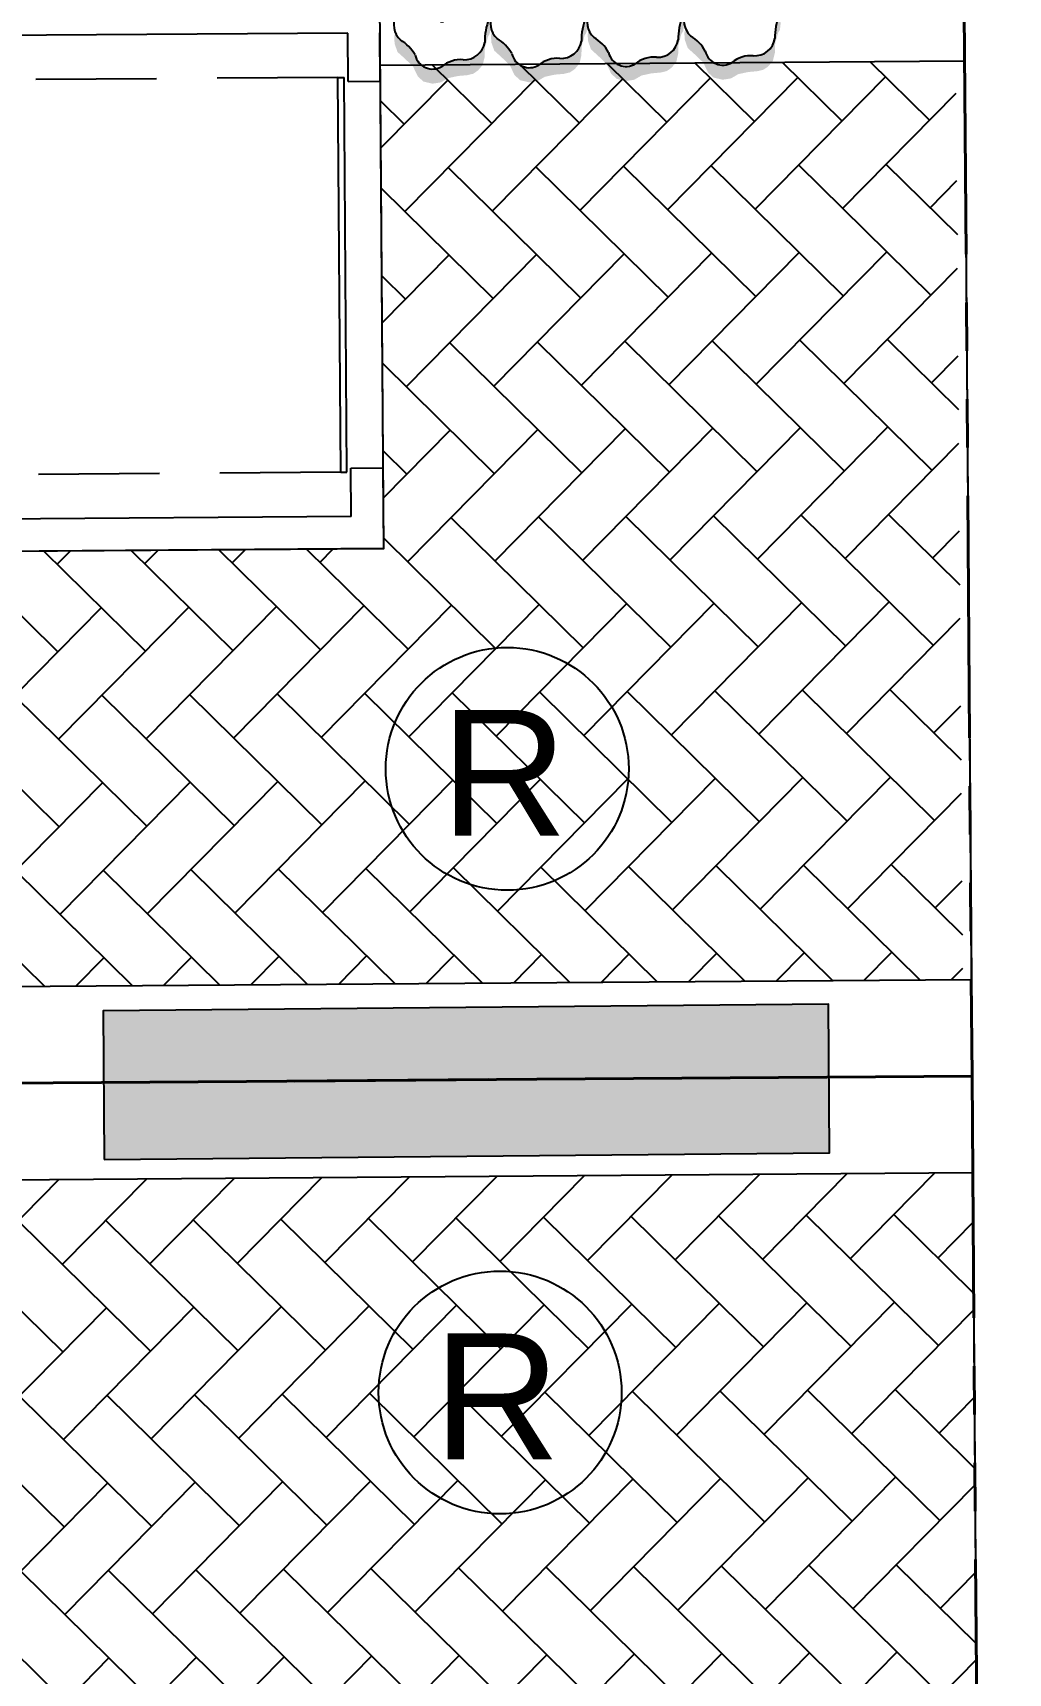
# Model space of a CAD drawing. Header units: feet. Extents: x 919634 to 928945, y 707022 to 708026.
# Drawn here: x 920189.59 to 920209.75, y 707524.41 to 707558.34 of the extents above; entities that cross this region are included whole.
import ezdxf
from ezdxf.enums import TextEntityAlignment as Align

# ---------------------------------------------------------------- set-up
doc = ezdxf.new("R2010")
doc.units = ezdxf.units.FT
doc.header["$LTSCALE"] = 20
doc.header["$MEASUREMENT"] = 0
doc.linetypes.add('Site Plan$0$HIDDEN2', pattern=[0.1875, 0.125, -0.0625])
doc.linetypes.add('Site Plan$0$PHANTOM2', pattern=[1.25, 0.625, -0.125, 0.125, -0.125, 0.125, -0.125])
for name, color, linetype in [('-u-site-xref', 7, 'Continuous'), ('Site Plan$0$-u-site-bldg_interior', 252, 'Continuous'), ('Site Plan$0$SP-BLDG-ROOF ABOVE', 4, 'Site Plan$0$HIDDEN2'), ('Site Plan$0$SP-LOT PAVERS', 254, 'Continuous'), ('Site Plan$0$SP-PARKING DESIGNATION', 254, 'Continuous'), ('x-RL TH7-LP Block$0$LK-SHRB-035M', 253, 'Continuous'), ('x-RL TH7-LP Block$0$LK-SHRB-TRNK', 253, 'Continuous'), ('x-RL TH7-LP Block$0$LP-PATT-SHAR', 253, 'Continuous'), ('x-RL TH7-LP Block$0$LP-SHAR-BRDR-CONT', 253, 'Continuous'), ('x-RL TH7-LP Block$0$LP-SHRB', 253, 'Continuous')]:
    doc.layers.add(name, color=color, linetype=linetype)
for name, color, linetype, lineweight in [('Site Plan$0$SP-CURB', 3, 'Continuous', 25), ('Site Plan$0$SP-LOT LINES', 252, 'Site Plan$0$PHANTOM2', 40), ('Site Plan$0$SP-SIDEWALK', 2, 'Continuous', 25), ('SP-BUILDING-FOOTPRINT', 1, 'Continuous', 25)]:
    doc.layers.add(name, color=color, linetype=linetype, lineweight=lineweight)
doc.layers.add('x-RL TH7-LP Block$0$LK-SHRB-SHAD', color=253, linetype='Continuous', plot=False)
doc.layers.get('-u-site-xref').off()
doc.styles.add('Site Plan$0$ARIAL', font='arial.ttf')

# ---------------------------------------------------------------- blocks, each defined once
blk = doc.blocks.new('Site Plan')
at = {"layer": 'Site Plan$0$SP-LOT PAVERS'}
h = blk.add_hatch(dxfattribs=at)
h.set_pattern_fill('AR-HBONE', color=256, scale=0.32, angle=-89.58178215)
h.paths.add_polyline_path([(920176.75, 707547.527), (920196.843, 707547.673), (920196.77, 707557.673), (920208.676, 707557.76), (920208.815, 707538.76), (920188.992, 707538.616), (920188.954, 707543.616), (920181.952, 707543.565), (920182.001, 707536.898), (920176.828, 707536.86)])
h = blk.add_hatch(dxfattribs=at)
h.set_pattern_fill('AR-HBONE', color=256, scale=0.32, angle=-89.58178215)
h.paths.add_polyline_path([(920189.021, 707534.619), (920209.021, 707534.765), (920209.159, 707515.763), (920189.199, 707515.617), (920189.126, 707525.617), (920168.877, 707525.469), (920168.799, 707536.135), (920174.161, 707536.174), (920174.21, 707529.508), (920189.058, 707529.616)])
at = {"layer": 'Site Plan$0$-u-site-bldg_interior'}
for p, q in [((920196.098, 707558.335), (920137.183, 707557.905)), ((920196.106, 707557.335), (920196.098, 707558.335)), ((920196.772, 707557.34), (920196.765, 707558.34)), ((920195.897, 707557.417), (920196.022, 707557.418)), ((920195.956, 707549.25), (920195.897, 707557.417)), ((920196.081, 707549.251), (920196.022, 707557.418)), ((920196.106, 707557.335), (920196.772, 707557.34)), ((920195.956, 707549.25), (920196.081, 707549.251)), ((920196.164, 707549.335), (920196.831, 707549.34)), ((920196.171, 707548.335), (920196.164, 707549.335)), ((920196.843, 707547.673), (920196.831, 707549.34)), ((920196.171, 707548.335), (920180.195, 707548.219)), ((920196.843, 707547.673), (920180.2, 707547.552))]:
    blk.add_line(p, q, dxfattribs=at)
at = {"layer": 'Site Plan$0$SP-BLDG-ROOF ABOVE'}
for p, q in [((920195.897, 707557.417), (920188.897, 707557.366)), ((920195.956, 707549.25), (920188.956, 707549.199))]:
    blk.add_line(p, q, dxfattribs=at)
at = {"layer": 'Site Plan$0$SP-CURB'}
blk.add_line((920208.682, 707581.104), (920209.754, 707434.356), dxfattribs=at)
at = {"layer": 'Site Plan$0$SP-LOT LINES', "ltscale": 0.4}
for p, q in [((920208.846, 707558.761), (920209.006, 707536.762)), ((920209.006, 707536.762), (920115.009, 707536.076)), ((920115.009, 707536.076), (920209.006, 707536.762)), ((920209.006, 707536.762), (920209.167, 707514.763))]:
    blk.add_line(p, q, dxfattribs=at)
at = {"layer": 'Site Plan$0$SP-PARKING DESIGNATION'}
for centre in [(920199.397, 707543.116), (920199.248, 707530.218)]:
    blk.add_circle(centre, 2.511, dxfattribs=at)
at = {"layer": 'Site Plan$0$SP-SIDEWALK'}
for p, q in [((920196.843, 707547.676), (920196.769, 707557.838)), ((920196.77, 707557.673), (920208.853, 707557.761)), ((920208.853, 707557.761), (920208.992, 707538.762)), ((920188.992, 707538.616), (920208.992, 707538.762)), ((920189.021, 707534.619), (920209.021, 707534.765)), ((920209.021, 707534.765), (920209.159, 707515.763))]:
    blk.add_line(p, q, dxfattribs=at)
at = {"layer": 'Site Plan$0$SP-PARKING DESIGNATION', "style": 'Site Plan$0$ARIAL'}
for p in [(920199.329, 707541.737, 0), (920199.18, 707528.839, 0)]:
    blk.add_text('R', height=2.6, dxfattribs=at).set_placement(p, align=Align.CENTER)
blk = doc.blocks.new('x-RL TH7-LP Block$0$SHRUB-LRG-003')
at = {"layer": 'x-RL TH7-LP Block$0$LK-SHRB-SHAD'}
blk.add_hatch(color=256, dxfattribs=at).paths.add_polyline_path([(0.582, 0.329), (0.547, 0.38), (0.489, 0.43), (0.401, 0.452), (0.321, 0.454), (0.286, 0.459), (0.256, 0.469), (0.249, 0.472), (0.189, 0.487), (0.159, 0.507), (0.119, 0.512), (0.102, 0.514), (0.072, 0.514), (0.007, 0.502), (0.083, 0.473, 0.064865), (0.248, 0.453, -0.006063), (0.253, 0.452), (0.256, 0.452), (0.259, 0.451, -0.129877), (0.359, 0.401), (0.368, 0.395), (0.413, 0.343), (0.418, 0.317, -0.111102), (0.432, 0.222, 0.003609), (0.432, 0.217), (0.442, 0.112, 0.012019), (0.446, 0.097), (0.483, 0.029), (0.497, 0.001, 0.007064), (0.503, -0.006, -0.048801), (0.518, -0.04), (0.525, -0.053), (0.525, -0.065, -0.097938), (0.525, -0.14), (0.525, -0.158), (0.516, -0.172, -0.107658), (0.471, -0.24), (0.458, -0.26), (0.371, -0.292), (0.269, -0.367), (0.214, -0.451), (0.144, -0.501), (0.186, -0.511), (0.259, -0.506), (0.345, -0.476), (0.411, -0.404), (0.5, -0.312), (0.607, -0.262), (0.662, -0.202), (0.685, -0.106), (0.672, -0.018), (0.627, 0.061), (0.605, 0.166), (0.597, 0.263)])
at = {"layer": 'x-RL TH7-LP Block$0$LK-SHRB-035M'}
for centre, radius, start, end in [((-0.487, 0.427), 0.191, 291.9961, 339.2866), ((-0.084, 0.274), 0.241, 69.6603, 159.1137), ((0.242, 1.096), 0.643, 247.9485, 270.591), ((0.214, 0.237), 0.219, 356.1089, 80.9259), ((-0.344, 0.086), 0.18, 113.509, 209.6004), ((0.747, 0.194), 0.316, 175.0254, 219.3558), ((-0.658, -0.144), 0.211, 348.5774, 41.8886), ((0.337, -0.102), 0.192, 283.2701, 30.1865), ((-0.265, -0.22), 0.189, 169.6437, 258.5101), ((0.586, -0.664), 0.429, 119.013, 149.3179), ((-0.277, -0.749), 0.345, 48.5313, 94.3414), ((0.054, -0.29), 0.225, 242.861, 316.3019)]:
    blk.add_arc(centre, radius, start, end, dxfattribs=at)
at = {"layer": 'x-RL TH7-LP Block$0$LK-SHRB-TRNK', "const_width": 0.0375}
blk.add_lwpolyline([(-0.019, 0, 1), (0.019, 0, 1)], format="xyb", close=True, dxfattribs=at)
blk = doc.blocks.new('x-RL TH7-LP Block', base_point=(1241.699, 168.171))
at = {"layer": 'x-RL TH7-LP Block$0$LP-PATT-SHAR'}
h = blk.add_hatch(dxfattribs=at)
h.set_pattern_fill('LAFX-C305-WIGGLENET', color=256, scale=0.45, pattern_type=2)
h.set_pattern_definition([(0.15127, (1289.032244, 244.504533), (-4.544674689, 0.002246569), [0.045423, -1449.713102]), (0.16528, (1289.032244, 243.604533), (-4.544674691, 0.002242502), [0.045306, -1345.18624]), (0.16643, (1289.032244, 245.404533), (-4.544674685, 0.002255156), [0.044993, -1336.097256]), (0.4002, (1289.032244, 246.304353), (-4.54467473, 0.00216747), [0.0451, -608.95834]), (1.2611, (1289.03224, 247.2485), (-4.54467515, 0.000938), [0.04533, -204.51554]), (2.67865, (1285.65679, 243.63621), (-99.98159194, -4.57199724), [0.22624, -195.40602]), (2.67865, (1285.65648, 245.43621), (-99.9815919, -4.5719972), [0.22624, -195.40602]), (2.7831, (1285.88287, 244.46052), (-95.4389221, -4.52867516), [0.22634, -186.32687]), (2.7831, (1285.88256, 246.26052), (-95.4389221, -4.5286752), [0.22634, -186.32687]), (2.7831, (1285.88278, 242.66101), (-95.43892206, -4.52867516), [0.22634, -186.32687]), (2.82173, (1288.35675, 242.73808), (-186.33066624, -9.1094306), [0.22639, -277.3338]), (2.82173, (1288.35684, 244.53761), (-186.33066624, -9.1094306), [0.22639, -277.3338]), (2.8217, (1288.356524, 246.33761), (-186.33066624, -9.1094306), [0.22639, -277.3338]), (2.8386, (1287.45634, 245.43792), (-4.544675, 0.0018657), [0.2264, -90.78062]), (2.8386, (1287.45666, 243.63792), (-4.544675, 0.0018657), [0.2264, -90.78062]), (2.8406, (1286.78278, 243.55953), (-4.544675, 0.0017098), [0.2264, -90.78064]), (2.8406, (1286.78247, 245.35953), (-4.544675, 0.0017098), [0.2264, -90.78064]), (2.842, (1284.75684, 244.53828), (-4.544675, 0.001598), [0.22637, -90.78066]), (2.842, (1284.75652, 246.33828), (-4.544675, 0.001598), [0.22637, -90.78066]), (2.842, (1284.75675, 242.73874), (-4.544675, 0.001598), [0.22637, -90.78066]), (2.8426, (1287.68278, 242.65985), (-4.544675, 0.0015514), [0.2264, -90.78062]), (2.8426, (1287.68292, 244.4594), (-4.544675, 0.0015514), [0.2264, -90.78062]), (2.8426, (1287.68256, 246.2594), (-4.544675, 0.0015514), [0.2264, -90.78062]), (2.8449, (1284.98283, 243.55967), (-4.544675, 0.00137), [0.22637, -90.78066]), (2.8449, (1284.9825, 245.35967), (-4.544675, 0.00137), [0.22637, -90.78066]), (2.8476, (1286.55675, 244.53815), (-4.544675, 0.0011526), [0.2264, -90.78063]), (2.8476, (1286.55643, 246.33815), (-4.544675, 0.0011526), [0.2264, -90.78063]), (2.8476, (1286.55666, 242.7386), (-4.544675, 0.0011526), [0.2264, -90.78063]), (2.848, (1288.58283, 243.55917), (-4.544675, 0.0011286), [0.22642, -90.78061]), (2.848, (1288.58251, 245.35917), (-4.544675, 0.0011286), [0.22642, -90.78061]), (8.04943, (1285.432784, 243.604533), (-322.65377473, -45.57165474), [0.22624, -357.76551]), (8.04943, (1285.43247, 245.404533), (-322.65377473, -45.57165474), [0.22624, -357.76551]), (8.3627, (1286.10895, 244.47155), (-31.8129195, -4.542934), [0.22634, -155.95423]), (8.3627, (1286.10886, 242.672), (-31.8129195, -4.542934), [0.22634, -155.95423]), (8.3627, (1286.10864, 246.27155), (-31.8129195, -4.542934), [0.22634, -155.95423]), (8.47866, (1288.13283, 242.7047), (-122.7036183, -18.1947684), [0.22639, -215.72898]), (8.47866, (1288.13292, 244.50422), (-122.7036183, -18.1947684), [0.22639, -215.72898]), (8.4787, (1288.1326, 246.30422), (-122.7036183, -18.1947684), [0.22639, -215.72898]), (8.5294, (1287.23278, 243.60435), (-31.812779, -4.5439182), [0.2264, -91.68379]), (8.5294, (1287.23247, 245.40435), (-31.812779, -4.5439182), [0.2264, -91.68379]), (8.5353, (1287.00886, 243.57074), (-31.812311, -4.5471928), [0.2264, -91.6838]), (8.5353, (1287.00855, 245.37074), (-31.812311, -4.5471928), [0.2264, -91.6838]), (8.5395, (1284.53289, 242.70512), (-31.811976, -4.5495368), [0.22635, -91.68383]), (8.5395, (1284.53298, 244.50485), (-31.811976, -4.5495368), [0.22635, -91.68383]), (8.5395, (1284.53267, 246.30485), (-31.811976, -4.5495368), [0.22635, -91.68383]), (8.5413, (1287.90904, 244.4706), (-31.8118354, -4.5505196), [0.2264, -91.68379]), (8.5413, (1287.90895, 242.67108), (-31.8118354, -4.5505196), [0.2264, -91.68379]), (8.5413, (1287.90873, 246.2706), (-31.8118354, -4.5505196), [0.2264, -91.68379]), (8.5481, (1285.2089, 243.57092), (-31.81129, -4.5543307), [0.22637, -91.68382]), (8.5481, (1285.2086, 245.37092), (-31.81129, -4.5543307), [0.22637, -91.68382]), (8.5564, (1286.33256, 246.30444), (-31.8106363, -4.558894), [0.2264, -91.6838]), (8.5564, (1286.33278, 242.70492), (-31.8106363, -4.558894), [0.2264, -91.6838]), (8.5564, (1286.33287, 244.50444), (-31.8106363, -4.558894), [0.2264, -91.6838]), (8.5573, (1288.809, 243.57042), (-31.8105644, -4.559396), [0.22642, -91.68378]), (8.5573, (1288.80868, 245.37042), (-31.8105644, -4.559396), [0.22642, -91.68378]), (81.43896, (1289.032244, 242.70413), (13.5970554, 90.891218), [0.22651, -243.34928]), (81.43896, (1285.432244, 242.70413), (13.5970554, 90.891218), [0.22651, -243.34928]), (81.43896, (1287.232244, 242.70413), (13.5970554, 90.891218), [0.22651, -243.34928]), (81.4478, (1288.13224, 245.40444), (4.5561628, 31.8083446), [0.22636, -91.67627]), (81.4478, (1286.33224, 245.40444), (4.5561628, 31.8083446), [0.22636, -91.67627]), (81.469, (1287.23224, 244.50453), (4.5444463, 31.8100206), [0.2264, -91.67624]), (81.469, (1285.43224, 244.50453), (4.5444463, 31.8100206), [0.2264, -91.67624]), (81.469, (1289.03224, 244.50453), (4.5444463, 31.8100206), [0.2264, -91.67624]), (81.5066, (1288.09881, 246.98025), (18.22490276, 122.68881336), [0.22634, -215.71125]), (81.5066, (1286.29881, 246.98025), (18.22490276, 122.68881336), [0.22634, -215.71125]), (81.5253, (1288.0989, 245.18052), (18.1848564, 122.6947554), [0.22637, -215.71121]), (81.5253, (1286.2989, 245.18052), (18.1848564, 122.6947554), [0.22637, -215.71121]), (81.5527, (1288.09899, 243.38048), (4.5555522, 31.808432), [0.22644, -123.8086]), (81.5527, (1286.29899, 243.38048), (4.5555522, 31.808432), [0.22644, -123.8086]), (81.5998, (1288.13224, 243.60444), (4.5294078, 31.8121654), [0.22635, -123.8087]), (81.5998, (1286.33224, 243.60444), (4.5294078, 31.8121654), [0.22635, -123.8087]), (81.82755, (1285.40007, 244.280568), (4.53006705, 31.812071525), [0.226278, -541.536423]), (81.82755, (1289.00007, 244.280568), (4.53006705, 31.812071525), [0.226278, -541.536423]), (81.82755, (1287.20007, 244.280568), (4.53006705, 31.812071525), [0.226278, -541.536423]), (81.8507, (1289.00016, 246.0804), (0.00147, 4.544284), [0.2262, -31.9068]), (81.8507, (1287.20016, 246.0804), (0.00147, 4.544284), [0.2262, -31.9068]), (81.8507, (1285.40016, 246.0804), (0.00147, 4.544284), [0.2262, -31.9068]), (81.9351, (1287.232244, 246.304353), (50.1678331, 354.4292261), [0.22619, -389.86889]), (81.9351, (1285.432244, 246.304353), (50.1678331, 354.4292261), [0.22619, -389.86889]), (81.9351, (1289.032244, 246.304353), (50.1678331, 354.4292261), [0.22619, -389.86889]), (87.1463, (1289.06586, 242.92812), (-0.0007114, 4.544284), [0.2265, -90.77273]), (87.1463, (1285.46595, 242.92812), (-0.0007114, 4.544284), [0.2265, -90.77273]), (87.1463, (1287.26595, 242.92812), (-0.0007114, 4.544284), [0.2265, -90.77273]), (87.1493, (1286.3659, 245.62827), (-0.0009457, 4.544284), [0.22636, -90.77288]), (87.1493, (1288.1659, 245.62827), (-0.0009457, 4.544284), [0.22636, -90.77288]), (87.1563, (1289.06586, 244.72845), (-0.0015037, 4.5442837), [0.2264, -90.77284]), (87.1563, (1287.26581, 244.72845), (-0.0015037, 4.5442837), [0.2264, -90.77284]), (87.1563, (1285.46581, 244.72845), (-0.0015037, 4.5442837), [0.2264, -90.77284]), (87.16885, (1288.08765, 246.75422), (9.13925797, 186.3132019), [0.22634, -277.31007]), (87.16885, (1286.28765, 246.75422), (9.13925797, 186.3132019), [0.22634, -277.31007]), (87.1751, (1288.08774, 244.95444), (9.11898718, 186.31419513), [0.22637, -277.31004]), (87.1751, (1286.28774, 244.95444), (9.11898718, 186.31419513), [0.22637, -277.31004]), (87.18424, (1288.08787, 243.15431), (4.5826769, 95.4281463), [0.22644, -186.31078]), (87.18424, (1286.28787, 243.15431), (4.5826769, 95.4281463), [0.22644, -186.31078]), (87.1999, (1288.16532, 243.82836), (4.55653304, 95.4293982), [0.22635, -186.31087]), (87.1999, (1286.36532, 243.82836), (4.55653304, 95.4293982), [0.22635, -186.31087]), (87.2758, (1287.18931, 244.05453), (-0.00019, 4.544284), [0.22628, -95.31184]), (87.2758, (1285.38931, 244.05453), (-0.00019, 4.544284), [0.22628, -95.31184]), (87.2758, (1288.98931, 244.05453), (-0.00019, 4.544284), [0.22628, -95.31184]), (87.2836, (1287.18945, 245.85444), (-0.000801, 4.544284), [0.22621, -95.3119]), (87.2836, (1285.38945, 245.85444), (-0.000801, 4.544284), [0.22621, -95.3119]), (87.2836, (1288.98945, 245.85444), (-0.000801, 4.544284), [0.22621, -95.3119]), (87.3117, (1287.26397, 246.52827), (4.588425, 99.9722492), [0.22619, -195.38931]), (87.3117, (1285.46397, 246.52827), (4.588425, 99.9722492), [0.22619, -195.38931]), (87.3117, (1289.06406, 246.52827), (4.588425, 99.9722492), [0.22619, -195.38931]), (89.2177, (1288.132244, 247.20395), (-0.0019605, 4.54428356), [0.04488, -322.63129]), (89.30195, (1287.232244, 247.20395), (-0.00216026, 4.54428347), [0.04498, -358.98222]), (89.3052, (1285.432244, 247.20395), (-0.00169872, 4.54428367), [0.045193, -363.52593]), (89.3071, (1286.332244, 247.20395), (-0.0018484, 4.5442836), [0.04509, -363.526033]), (90.106035, (1289.032334, 247.203948), (-0.002258295, -4.544283422), [0.044299, -1935.826012]), (92.6883, (1289.07441, 246.75422), (4.588425, -99.9722492), [0.22619, -195.38931]), (92.6883, (1287.27459, 246.75422), (4.588425, -99.9722492), [0.22619, -195.38931]), (92.6883, (1285.47459, 246.75422), (4.588425, -99.9722492), [0.22619, -195.38931]), (92.7164, (1289.00016, 245.6285), (-0.000801, -4.544284), [0.22621, -95.3119]), (92.7164, (1285.40016, 245.6285), (-0.000801, -4.544284), [0.22621, -95.3119]), (92.7164, (1287.20016, 245.6285), (-0.000801, -4.544284), [0.22621, -95.3119]), (92.7242, (1289.00007, 243.82854), (-0.00019, -4.544284), [0.22628, -95.31184]), (92.7242, (1287.20007, 243.82854), (-0.00019, -4.544284), [0.22628, -95.31184]), (92.7242, (1285.40007, 243.82854), (-0.00019, -4.544284), [0.22628, -95.31184]), (92.8001, (1288.17634, 244.05444), (4.55653304, -95.4293982), [0.22635, -186.31087]), (92.8001, (1286.37634, 244.05444), (4.55653304, -95.4293982), [0.22635, -186.31087]), (92.81576, (1288.09899, 242.92812), (4.5826769, -95.4281463), [0.22644, -186.31078]), (92.81576, (1286.29899, 242.92812), (4.5826769, -95.4281463), [0.22644, -186.31078]), (92.8249, (1288.0989, 244.72836), (9.11898718, -186.31419513), [0.22637, -277.31004]), (92.8249, (1286.2989, 244.72836), (9.11898718, -186.31419513), [0.22637, -277.31004]), (92.83115, (1288.09881, 246.52814), (9.13925797, -186.3132019), [0.22634, -277.31007]), (92.83115, (1286.29881, 246.52814), (9.13925797, -186.3132019), [0.22634, -277.31007]), (92.8437, (1287.27706, 244.95453), (-0.0015037, -4.5442837), [0.2264, -90.77284]), (92.8437, (1285.47706, 244.95453), (-0.0015037, -4.5442837), [0.2264, -90.77284]), (92.8437, (1289.0771, 244.95453), (-0.0015037, -4.5442837), [0.2264, -90.77284]), (92.8507, (1288.17715, 245.85435), (-0.0009457, -4.544284), [0.22636, -90.77288]), (92.8507, (1286.37715, 245.85435), (-0.0009457, -4.544284), [0.22636, -90.77288]), (92.8537, (1287.27724, 243.15435), (-0.0007114, -4.544284), [0.2265, -90.77273]), (92.8537, (1285.47724, 243.15435), (-0.0007114, -4.544284), [0.2265, -90.77273]), (92.8537, (1289.0771, 243.15435), (-0.0007114, -4.544284), [0.2265, -90.77273]), (98.0649, (1289.06406, 246.980163), (50.1678331, -354.4292261), [0.22619, -389.86889]), (98.0649, (1287.26397, 246.980163), (50.1678331, -354.4292261), [0.22619, -389.86889]), (98.0649, (1285.46397, 246.980163), (50.1678331, -354.4292261), [0.22619, -389.86889]), (98.1493, (1285.43224, 245.40453), (0.00147, -4.544284), [0.2262, -31.9068]), (98.1493, (1289.03224, 245.40453), (0.00147, -4.544284), [0.2262, -31.9068]), (98.1493, (1287.23224, 245.40453), (0.00147, -4.544284), [0.2262, -31.9068]), (98.17245, (1289.032244, 243.604533), (4.53006705, -31.812071525), [0.226278, -541.536423]), (98.17245, (1287.232244, 243.604533), (4.53006705, -31.812071525), [0.226278, -541.536423]), (98.17245, (1285.432244, 243.604533), (4.53006705, -31.812071525), [0.226278, -541.536423]), (98.4002, (1288.16532, 244.28052), (4.5294078, -31.8121654), [0.22635, -123.8087]), (98.4002, (1286.36532, 244.28052), (4.5294078, -31.8121654), [0.22635, -123.8087]), (98.4473, (1288.13224, 242.70413), (4.5555522, -31.808432), [0.22644, -123.8086]), (98.4473, (1286.33224, 242.70413), (4.5555522, -31.808432), [0.22644, -123.8086]), (98.47474, (1288.13224, 244.50444), (18.1848564, -122.6947554), [0.22637, -215.71121]), (98.47474, (1286.33224, 244.50444), (18.1848564, -122.6947554), [0.22637, -215.71121]), (98.4934, (1286.33224, 246.30431), (18.22490276, -122.68881336), [0.22634, -215.71125]), (98.4934, (1288.13224, 246.30431), (18.22490276, -122.68881336), [0.22634, -215.71125]), (98.531, (1287.26581, 245.18066), (4.5444463, -31.8100206), [0.2264, -91.67624]), (98.531, (1285.46581, 245.18066), (4.5444463, -31.8100206), [0.2264, -91.67624]), (98.531, (1289.06586, 245.18066), (4.5444463, -31.8100206), [0.2264, -91.67624]), (98.5522, (1286.3659, 246.08043), (4.5561628, -31.8083446), [0.22636, -91.67627]), (98.5522, (1288.1659, 246.08043), (4.5561628, -31.8083446), [0.22636, -91.67627]), (98.56104, (1287.26595, 243.38057), (13.5970554, -90.891218), [0.22651, -243.34928]), (98.56104, (1285.46595, 243.38057), (13.5970554, -90.891218), [0.22651, -243.34928]), (98.56104, (1289.06586, 243.38057), (13.5970554, -90.891218), [0.22651, -243.34928]), (171.4293, (1288.35639, 245.37051), (-90.896397, 13.61355544), [0.22642, -243.369404]), (171.4293, (1288.356704, 243.57051), (-90.896397, 13.61355544), [0.22642, -243.369404]), (171.4302, (1287.23256, 246.30435), (-90.89661187, 13.6121208), [0.2264, -243.36942]), (171.4302, (1287.232784, 242.70481), (-90.89661187, 13.6121208), [0.226404, -243.36942]), (171.4302, (1287.232874, 244.50435), (-90.89661187, 13.6121208), [0.226404, -243.36942]), (171.4384, (1284.75641, 245.37096), (-90.8985636, 13.59908163), [0.22637, -243.36945]), (171.4384, (1284.75673, 243.57096), (-90.8985636, 13.59908163), [0.22637, -243.36945]), (171.4453, (1287.45643, 246.27065), (-31.8107647, 4.557998), [0.2264, -91.68379]), (171.4453, (1287.45675, 244.47065), (-31.8107647, 4.5579982), [0.2264, -91.68379]), (171.4453, (1287.45666, 242.67113), (-31.8107647, 4.5579982), [0.2264, -91.68379]), (171.447, (1285.43287, 244.50453), (-31.8109055, 4.5570154), [0.22637, -91.68383]), (171.447, (1285.43278, 242.70502), (-31.8109055, 4.5570154), [0.22637, -91.68383]), (171.447, (1285.43256, 246.30453), (-31.8109055, 4.5570154), [0.22637, -91.68383]), (171.4512, (1286.55634, 245.37078), (-31.811241, 4.5546715), [0.2264, -91.6838]), (171.4512, (1286.55666, 243.57078), (-31.8112412, 4.5546715), [0.2264, -91.6838]), (171.4571, (1288.13251, 245.40422), (-31.81171, 4.551397), [0.2264, -91.68379]), (171.4571, (1288.13283, 243.60422), (-31.8117098, 4.551397), [0.2264, -91.68379]), (171.5079, (1289.03256, 246.30413), (-122.6993375, 18.2236145), [0.22639, -215.72898]), (171.5079, (1289.03301, 244.50413), (-122.6993375, 18.2236145), [0.22639, -215.72898]), (171.5079, (1289.03301, 242.7046), (-122.6993375, 18.2236145), [0.22639, -215.72898]), (171.6238, (1285.65648, 246.27159), (-31.8118506, 4.5504129), [0.22634, -155.95423]), (171.6238, (1285.6568, 244.47159), (-31.8118506, 4.5504129), [0.22634, -155.95423]), (171.6238, (1285.6567, 242.67205), (-31.8118506, 4.5504129), [0.22634, -155.95423]), (171.9371, (1286.332784, 243.604443), (-354.4603112, 50.15955456), [0.22624, -389.90111]), (171.9371, (1286.33247, 245.404443), (-354.4603112, 50.15955456), [0.22624, -389.90111]), (177.1386, (1288.58251, 245.35917), (-4.5446752, -6.02e-05), [0.22642, -90.78061]), (177.1386, (1288.58283, 243.55917), (-4.5446752, -6.02e-05), [0.22642, -90.78061]), (177.1389, (1287.009, 244.53806), (-4.5446752, -8.4e-05), [0.2264, -90.78063]), (177.1389, (1287.0089, 242.73854), (-4.5446752, -8.4e-05), [0.2264, -90.78063]), (177.139, (1287.00868, 246.33806), (-4.5446752, -8.4e-05), [0.2264, -90.78063]), (177.1416, (1284.98283, 243.55967), (-4.5446752, -0.0003014), [0.22637, -90.78066]), (177.1416, (1284.9825, 245.35967), (-4.5446752, -0.0003014), [0.22637, -90.78066]), (177.144, (1287.68278, 242.65985), (-4.5446752, -0.000483), [0.2264, -90.78062]), (177.144, (1287.68256, 246.2594), (-4.5446752, -0.000483), [0.2264, -90.78062]), (177.144, (1287.68292, 244.4594), (-4.5446752, -0.000483), [0.2264, -90.78062]), (177.1445, (1285.20868, 246.33824), (-4.5446752, -0.0005297), [0.22637, -90.78066]), (177.1445, (1285.20904, 244.53824), (-4.5446752, -0.0005297), [0.22637, -90.78066]), (177.1445, (1285.2089, 242.73869), (-4.5446752, -0.0005297), [0.22637, -90.78066]), (177.146, (1286.78247, 245.35953), (-4.5446752, -0.0006414), [0.2264, -90.78064]), (177.146, (1286.78278, 243.55953), (-4.5446752, -0.0006414), [0.2264, -90.78064]), (177.1479, (1287.9086, 245.43788), (-4.544675, -0.0007973), [0.2264, -90.78062]), (177.1479, (1287.9089, 243.63788), (-4.5446752, -0.0007973), [0.2264, -90.78062]), (177.1648, (1288.809, 242.73803), (-4.5446747, -0.0021384), [0.2264, -90.78064]), (177.1648, (1288.80877, 246.33756), (-4.5446747, -0.0021384), [0.2264, -90.78064]), (177.1648, (1288.8091, 244.53756), (-4.5446747, -0.0021384), [0.2264, -90.78064]), (177.2034, (1285.88256, 246.26052), (-95.4378548, 4.5511119), [0.22634, -186.32687]), (177.2034, (1285.88287, 244.46052), (-95.4378548, 4.5511119), [0.22634, -186.32687]), (177.20344, (1285.88278, 242.66101), (-95.4378548, 4.5511119), [0.22634, -186.32687]), (177.3079, (1286.10846, 245.43617), (-195.41967254, 9.1178269), [0.22624, -290.95229]), (177.3079, (1286.108774, 243.63617), (-195.41967254, 9.1178269), [0.22624, -290.95229])])
h.paths.add_polyline_path([(1287.603, 244.17), (1287.57, 259.167), (1284.496, 259.167), (1284.528, 244.171)])
at = {"layer": 'x-RL TH7-LP Block$0$LP-SHAR-BRDR-CONT'}
blk.add_lwpolyline([(1287.603, 244.17), (1287.57, 259.167), (1284.496, 259.167), (1284.528, 244.171)], close=True, dxfattribs=at)
at = {"layer": 'x-RL TH7-LP Block$0$LP-SHRB', "xscale": 1.941173180313067, "yscale": 1.941173180313067}
for p, zscale in [((1264.029, 257.316), 1.941173180313067), ((1264.043, 255.316), 1.941173180313067), ((1264.056, 253.316), 1.941173180313067), ((1264.07, 251.316), 2.426466475391333)]:
    blk.add_blockref('x-RL TH7-LP Block$0$SHRUB-LRG-003', p, dxfattribs=dict(at, zscale=zscale))

msp = doc.modelspace()

# ---------------------------------------------------------------- block references
at = {"layer": '-u-site-xref'}
msp.add_blockref('Site Plan', (0, 0), dxfattribs=at)

# ---------------------------------------------------------------- next in the draw order: linework, layer by layer
at = {"layer": 'SP-BUILDING-FOOTPRINT'}
msp.add_lwpolyline([(920197.325, 707481.675), (920197.242, 707493.008), (920169.115, 707492.803), (920169.037, 707503.469), (920189.287, 707503.617), (920189.126, 707525.617), (920168.877, 707525.469), (920168.799, 707536.135), (920176.676, 707536.193), (920176.593, 707547.526), (920196.843, 707547.673), (920196.76, 707559.007), (920185.927, 707558.927), (920185.849, 707569.594), (920165.6, 707569.446), (920165.517, 707580.779), (920133.351, 707580.544)], dxfattribs=at)

# ---------------------------------------------------------------- next in the draw order: block references
at = {"layer": '-u-site-xref', "rotation": 270.3936340929644}
msp.add_blockref('x-RL TH7-LP Block', (920114.751, 707580.418), dxfattribs=at)

doc.saveas('drawing.dxf')
